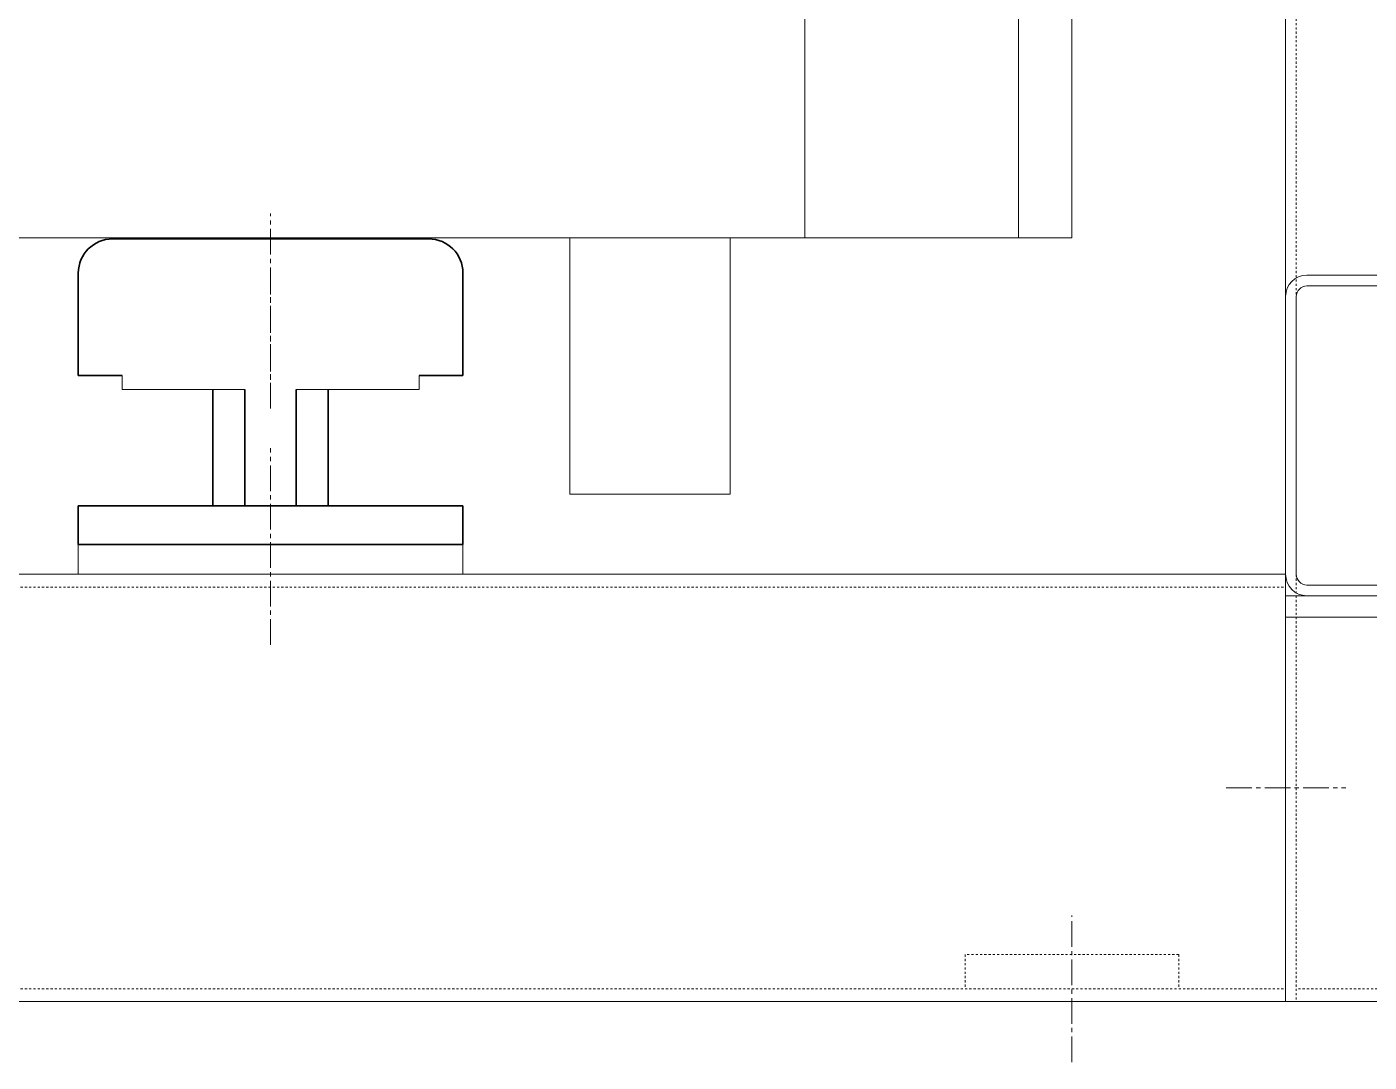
# Model space of a CAD drawing. Header units: millimetres. Extents: x -50460 to 50460, y -35640 to 35640.
# Drawn here: x -34134 to -33506, y 25404 to 25888 of the extents above; entities that cross this region are included whole.
import ezdxf

# ---------------------------------------------------------------- set-up
doc = ezdxf.new("R2010")
doc.units = ezdxf.units.MM
doc.linetypes.add('点画线', pattern=[18, 12, -2, 2, -2])
doc.linetypes.add('虚线', pattern=[2, 1, -1])
for name, color, linetype, lineweight in [('ACAD0', 7, 'Continuous', 18), ('EB0', 7, 'Continuous', 15), ('中心线层', 1, '点画线', 18), ('尺寸线层', 4, 'Continuous', 18), ('粗实线层', 7, 'Continuous', 15), ('细实线层', 3, 'Continuous', 18), ('虚线层', 100, '虚线', 18)]:
    doc.layers.add(name, color=color, linetype=linetype, lineweight=lineweight)

# ---------------------------------------------------------------- blocks, each defined once
blk = doc.blocks.new('*X1023')
at = {"layer": 'EB0'}
for p, q in [((40, 75), (-40, 75)), ((40, 70), (-40, 70)), ((-50, 65), (-50, -65)), ((-45, 65), (-45, -65)), ((45, -65), (45, 65)), ((50, -65), (50, 65)), ((-50, -75), (50, -75)), ((-50, -85), (-50, -75)), ((-40, -70), (40, -70)), ((50, -75), (50, -85)), ((-50, -85), (50, -85))]:
    blk.add_line(p, q, dxfattribs=at)
for centre, radius, start, end in [((-40, 65), 10, 90, 180), ((-40, 65), 5, 90, 180), ((40, 65), 10, 0, 90), ((40, 65), 5, 0, 90), ((-40, -65), 10, 180, 270), ((-40, -65), 5, 180, 270), ((40, -65), 5, 270, 0), ((40, -65), 10, 270, 0)]:
    blk.add_arc(centre, radius, start, end, dxfattribs=at)
blk = doc.blocks.new('*X1037')
at = {"layer": '中心线层', "linetype": '点画线', "lineweight": 18}
blk.add_line((-70, -28.33), (-70, 40.3), dxfattribs=at)
at = {"layer": '虚线层'}
for p, q in [((-20, 22), (-120, 22)), ((-120, 22), (-120, 6)), ((-20, 22), (-20, 6))]:
    blk.add_line(p, q, dxfattribs=at)
blk = doc.blocks.new('*X947')
at = {"layer": 'ACAD0', "color": 7, "linetype": 'Continuous', "lineweight": 35}
for p, q in [((274, 157), (126, 157)), ((110, 93), (110, 141)), ((290, 93), (290, 141)), ((130.5, 93), (110, 93)), ((290, 93), (269.5, 93)), ((173, 86.5), (173, 32)), ((188, 86.5), (188, 32)), ((212, 86.5), (212, 32)), ((227, 86.5), (227, 32)), ((110, 14), (110, 32)), ((110, 32), (290, 32)), ((290, 14), (290, 32)), ((110, 14), (290, 14)), ((110, 14), (290, 14))]:
    blk.add_line(p, q, dxfattribs=at)
for centre, start, end in [((126, 141), 90, 180), ((274, 141), 0, 90)]:
    blk.add_arc(centre, 16, start, end, dxfattribs=at)
at = {"layer": 'EB0'}
for p, q in [((450, 157.5), (450, 1537.5)), ((575, 157.5), (575, 1257.5)), ((675, 1050), (675, -200)), ((130.5, 93), (130.5, 86.5)), ((269.5, 93), (269.5, 86.5)), ((130.5, 86.5), (173, 86.5)), ((152, 86.5), (188, 86.5)), ((269.5, 86.5), (212, 86.5)), ((340, 37.5), (415, 37.5)), ((775, -200), (675, -200))]:
    blk.add_line(p, q, dxfattribs=at)
at = {"layer": '中心线层', "linetype": '点画线', "lineweight": 18}
for p, q in [((200, 77.68), (200, 168.89)), ((200, 143), (200, 83.5)), ((200, -33), (200, 59)), ((647.24, -100), (703.24, -100))]:
    blk.add_line(p, q, dxfattribs=at)
at = {"layer": '粗实线层'}
for p, q in [((110, 14), (290, 14)), ((110, 14), (290, 14)), ((110, 0), (110, 14)), ((290, 0), (290, 14)), ((-675, 0), (675, 0)), ((110, 0), (290, 0)), ((675, -200), (675, 0)), ((-675, -200), (675, -200))]:
    blk.add_line(p, q, dxfattribs=at)
at = {"layer": '细实线层'}
for p, q in [((550, 157.5), (550, 1537.5)), ((575, 157.5), (-575, 157.5)), ((125, 157), (125, 157.5)), ((275, 157.5), (125, 157.5)), ((275, 157), (275, 157.5)), ((340, 37.5), (340, 157.5)), ((415, 37.5), (415, 157.5)), ((275, 157), (125, 157))]:
    blk.add_line(p, q, dxfattribs=at)
at = {"layer": '虚线层'}
for p, q in [((680, 1050), (680, -200)), ((-675, -6), (675, -6)), ((-675, -194), (675, -194)), ((770, -194), (680, -194))]:
    blk.add_line(p, q, dxfattribs=at)
at = {"layer": 'EB0'}
blk.add_blockref('*X1023', (725, 65), dxfattribs=at)
at = {"layer": '尺寸线层'}
blk.add_blockref('*X1037', (645, -200), dxfattribs=at)
blk = doc.blocks.new('*X805')
at = {"layer": '细实线层'}
blk.add_blockref('*X947', (-1515, 4855), dxfattribs=at)

msp = doc.modelspace()

# ---------------------------------------------------------------- block references
at = {"layer": '尺寸线层'}
msp.add_blockref('*X805', (-32704.742, 20776.945), dxfattribs=at)

doc.saveas('drawing.dxf')
